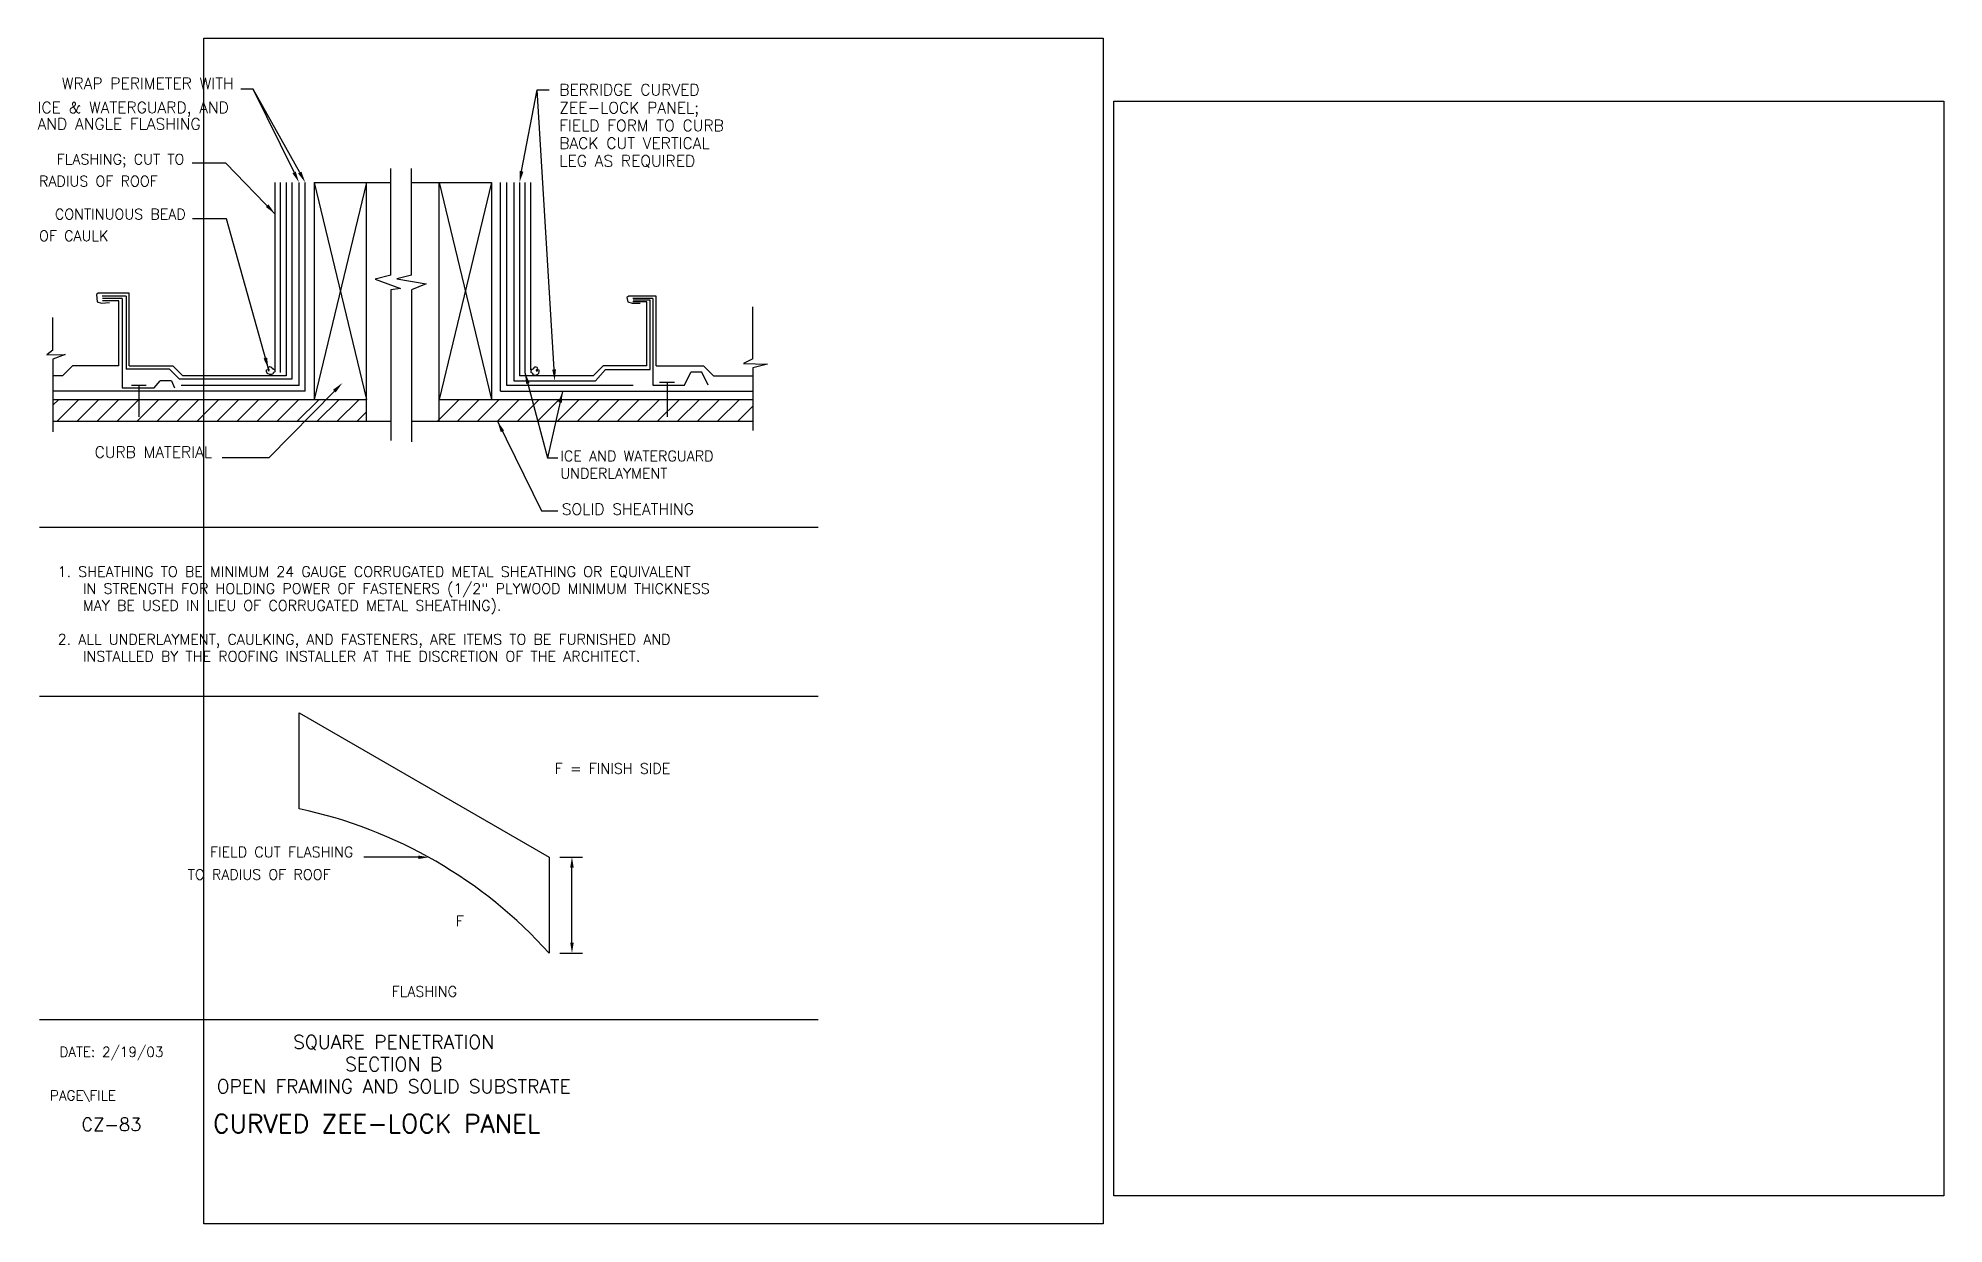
# Model space of a CAD drawing. Extents: x -4.8 to 49.9, y 0 to 34.
import ezdxf
from ezdxf.enums import TextEntityAlignment as Align

# ---------------------------------------------------------------- set-up
doc = ezdxf.new("R2010")
doc.units = 0
doc.header["$LTSCALE"] = 0.2
doc.header["$MEASUREMENT"] = 0
doc.layers.get('0').update_dxf_attribs({"linetype": 'CONTINUOUS'})
for name, color, linetype in [('BORDER', 7, 'CONTINUOUS'), ('CMP-FLSH', 7, 'CONTINUOUS'), ('DIM-TXT', 7, 'CONTINUOUS'), ('STRCTR', 7, 'CONTINUOUS')]:
    doc.layers.add(name, color=color, linetype=linetype)
doc.styles.add('ROMANS', font='romans', dxfattribs={"height": 0.325})
doc.dimstyles.get("Standard").update_dxf_attribs({"dimtxt": 0.18, "dimasz": 0.18, "dimexe": 0.18, "dimexo": 0.0625, "dimgap": 0.09, "dimtad": 0, "dimtih": 1, "dimtoh": 1, "dimdec": 3, "dimzin": 0, "dimtxsty": 'ROMANS', "dimcen": 0.09, "dimazin": 3, "dimtfac": 1, "dimtdec": 3, "dimtofl": 0, "dimtmove": 0, "dimatfit": 3, "dimtolj": 1, "dimtzin": 0})

# ---------------------------------------------------------------- blocks, each defined once
blk = doc.blocks.new('*X3')
at = {"color": 0, "linetype": 'CONTINUOUS'}
for p, q in [((36.971, 26.055), (37.137, 26.221)), ((37.087, 25.596), (37.712, 26.221)), ((37.661, 25.596), (38.286, 26.221)), ((38.236, 25.596), (38.861, 26.221)), ((38.81, 25.596), (39.435, 26.221)), ((39.385, 25.596), (40.01, 26.221)), ((39.959, 25.596), (40.584, 26.221)), ((40.534, 25.596), (41.159, 26.221)), ((41.108, 25.596), (41.733, 26.221)), ((41.683, 25.596), (42.308, 26.221)), ((42.257, 25.596), (42.882, 26.221)), ((42.832, 25.596), (43.457, 26.221)), ((43.406, 25.596), (44.031, 26.221)), ((43.981, 25.596), (44.606, 26.221)), ((44.556, 25.596), (45.181, 26.221)), ((45.13, 25.596), (45.755, 26.221)), ((45.705, 25.596), (45.971, 25.862)), ((48.003, 25.596), (48.628, 26.221)), ((48.577, 25.596), (49.202, 26.221)), ((49.152, 25.596), (49.777, 26.221)), ((49.726, 25.596), (50.351, 26.221)), ((50.301, 25.596), (50.926, 26.221)), ((50.875, 25.596), (51.5, 26.221)), ((51.45, 25.596), (52.075, 26.221)), ((52.024, 25.596), (52.649, 26.221)), ((52.599, 25.596), (53.224, 26.221)), ((53.173, 25.596), (53.798, 26.221)), ((53.748, 25.596), (54.373, 26.221)), ((54.322, 25.596), (54.947, 26.221)), ((54.897, 25.596), (55.522, 26.221)), ((55.471, 25.596), (56.096, 26.221)), ((56.046, 25.596), (56.671, 26.221)), ((56.621, 25.596), (57.053, 26.029))]:
    blk.add_line(p, q, dxfattribs=at)

msp = doc.modelspace()

# ---------------------------------------------------------------- linework, layer by layer
at = {"color": 5, "linetype": 'CONTINUOUS'}
for p, q in [((0, 0), (0, 34.028)), ((0, 34.028), (25.805, 34.028)), ((25.805, 34.028), (25.805, 0)), ((26.114, 0.807), (26.114, 32.217)), ((26.114, 32.217), (49.934, 32.217)), ((49.934, 32.217), (49.934, 0.807)), ((49.934, 0.807), (26.114, 0.807)), ((25.805, 0), (0, 0))]:
    msp.add_line(p, q, dxfattribs=at)
at = {"layer": 'BORDER', "color": 5, "linetype": 'CONTINUOUS'}
for p, q in [((-4.717, 19.991), (17.63, 19.991)), ((-4.717, 15.148), (17.63, 15.148)), ((17.63, 5.854), (-4.718, 5.854))]:
    msp.add_line(p, q, dxfattribs=at)
at = {"layer": 'CMP-FLSH', "color": 1, "linetype": 'CONTINUOUS'}
for p, q in [((2.04, 29.887), (2.04, 24.509)), ((2.361, 29.887), (2.361, 24.337)), ((2.522, 29.887), (2.522, 24.238)), ((8.896, 29.887), (8.896, 24.193)), ((9.057, 29.887), (9.057, 24.337)), ((9.376, 29.887), (9.376, 24.509)), ((-2.148, 26.708), (-3.032, 26.708)), ((-2.935, 26.417), (-2.705, 26.441)), ((-2.234, 26.624), (-2.918, 26.624)), ((-2.345, 26.559), (-2.913, 26.559)), ((-2.445, 26.493), (-2.913, 26.493)), ((-2.445, 24.623), (-2.445, 26.493)), ((-2.345, 26.559), (-2.345, 23.99)), ((-2.234, 26.624), (-2.234, 24.523)), ((-2.148, 24.623), (-2.148, 26.708)), ((12.978, 26.623), (12.193, 26.623)), ((12.29, 26.417), (12.52, 26.425)), ((12.887, 26.559), (12.312, 26.559)), ((12.715, 26.463), (12.312, 26.463)), ((12.805, 26.507), (12.322, 26.507)), ((12.715, 24.623), (12.715, 26.463)), ((12.805, 24.52), (12.805, 26.507)), ((12.887, 26.559), (12.887, 24.065)), ((12.978, 24.623), (12.978, 26.623)), ((-3.77, 24.623), (-4.056, 24.337)), ((-2.445, 24.623), (-3.77, 24.623)), ((-2.148, 24.623), (-0.89, 24.623)), ((-0.89, 24.623), (-0.604, 24.337)), ((11.455, 24.623), (11.169, 24.337)), ((12.715, 24.623), (11.455, 24.623)), ((12.978, 24.623), (14.335, 24.623)), ((14.335, 24.623), (14.621, 24.337)), ((-4.056, 24.337), (-4.332, 24.337)), ((-0.989, 24.523), (-2.234, 24.523)), ((-1.431, 23.99), (-1.254, 24.192)), ((-0.934, 24.192), (-1.254, 24.192)), ((-0.989, 24.523), (-0.703, 24.238)), ((-0.934, 24.192), (-0.84, 23.994)), ((2.522, 24.238), (-0.703, 24.238)), ((2.361, 24.337), (-0.604, 24.337)), ((8.896, 24.193), (11.241, 24.193)), ((11.169, 24.337), (9.057, 24.337)), ((11.241, 24.193), (11.523, 24.52)), ((11.523, 24.52), (12.805, 24.52)), ((12.887, 24.065), (13.794, 24.065)), ((13.794, 24.065), (13.971, 24.437)), ((14.291, 24.437), (13.971, 24.437)), ((14.468, 24.065), (14.291, 24.437)), ((14.621, 24.337), (15.75, 24.337)), ((-2.345, 23.99), (-1.431, 23.99)), ((2.737, 14.666), (9.91, 10.525)), ((2.737, 11.91), (2.737, 14.666)), ((9.91, 10.525), (9.91, 7.769))]:
    msp.add_line(p, q, dxfattribs=at)
at = {"layer": 'CMP-FLSH', "color": 6, "linetype": 'CONTINUOUS'}
for p, q in [((2.186, 29.887), (2.186, 24.432)), ((2.729, 24.062), (2.729, 29.887)), ((2.909, 23.892), (2.909, 29.887)), ((8.509, 23.892), (8.509, 29.887)), ((8.689, 24.062), (8.689, 29.887)), ((9.214, 29.887), (9.214, 24.432)), ((-2.08, 24.073), (-1.655, 24.073)), ((-1.867, 24.073), (-1.867, 23.164)), ((13.078, 24.158), (13.503, 24.158)), ((13.291, 24.158), (13.291, 23.164)), ((2.909, 23.892), (-4.332, 23.892)), ((2.729, 24.062), (-0.653, 24.062)), ((8.509, 23.892), (15.75, 23.892)), ((12.32, 24.062), (8.689, 24.062))]:
    msp.add_line(p, q, dxfattribs=at)
for points in [[(1.989, 24.431), (1.989, 24.405), (1.966, 24.382), (1.936, 24.374), (1.895, 24.371), (1.868, 24.382), (1.838, 24.393), (1.804, 24.431), (1.796, 24.461), (1.8, 24.51), (1.838, 24.522), (1.857, 24.499), (1.864, 24.472), (1.868, 24.518), (1.853, 24.537), (1.838, 24.552), (1.857, 24.589), (1.879, 24.601), (1.917, 24.597), (1.947, 24.578), (1.955, 24.552), (1.993, 24.529), (2.019, 24.533), (2.023, 24.514), (2.031, 24.488), (2.031, 24.469), (2.031, 24.454), (2.023, 24.442), (1.993, 24.435)], [(9.428, 24.417), (9.428, 24.391), (9.451, 24.368), (9.481, 24.361), (9.522, 24.357), (9.549, 24.368), (9.579, 24.38), (9.613, 24.417), (9.621, 24.448), (9.617, 24.497), (9.579, 24.508), (9.56, 24.485), (9.553, 24.459), (9.549, 24.504), (9.564, 24.523), (9.579, 24.538), (9.56, 24.576), (9.538, 24.587), (9.5, 24.583), (9.47, 24.565), (9.462, 24.538), (9.424, 24.515), (9.398, 24.519), (9.394, 24.5), (9.386, 24.474), (9.386, 24.455), (9.386, 24.44), (9.394, 24.429), (9.424, 24.421)]]:
    msp.add_lwpolyline(points, dxfattribs=at)
at = {"layer": 'CMP-FLSH', "color": 1, "linetype": 'CONTINUOUS'}
for points in [[(-3.032, 26.708, 0), (-3.084, 26.666, 0), (-3.062, 26.461, 0), (-2.935, 26.417, 0)], [(12.193, 26.623, 0), (12.141, 26.581, 0), (12.163, 26.461, 0), (12.29, 26.417, 0)]]:
    msp.add_polyline3d(points, dxfattribs=at)
msp.add_arc((-0.061, -1.219), 13.424, 42.0314, 77.9686, dxfattribs=at)
at = {"layer": 'DIM-TXT', "color": 3, "linetype": 'CONTINUOUS'}
for p, q in [((1.415, 32.564), (1.059, 32.564)), ((2.586, 30.178), (1.415, 32.564)), ((2.751, 30.17), (1.415, 32.564)), ((9.118, 30.206), (9.568, 32.547)), ((10.049, 24.518), (9.568, 32.547)), ((9.568, 32.547), (9.906, 32.547)), ((3.744, 23.898), (1.865, 21.986)), ((1.865, 21.986), (0.528, 21.986)), ((9.857, 21.986), (10.16, 21.986)), ((9.686, 20.462), (10.16, 20.462)), ((6.151, 10.52), (4.588, 10.52)), ((10.21, 10.525), (10.862, 10.525)), ((10.562, 8.069), (10.562, 10.225)), ((10.21, 7.769), (10.862, 7.769))]:
    msp.add_line(p, q, dxfattribs=at)
for points in [[(2.634, 30.202), (2.537, 30.154), (2.729, 29.887)], [(2.798, 30.197), (2.703, 30.144), (2.909, 29.887)], [(9.171, 30.196), (9.065, 30.216), (9.057, 29.887)], [(3.705, 23.936), (3.783, 23.86), (3.972, 24.13)], [(10.103, 24.521), (9.995, 24.514), (10.068, 24.193)], [(6.151, 10.57), (6.151, 10.47), (6.451, 10.52)], [(10.512, 10.225), (10.612, 10.225), (10.562, 10.525)], [(10.512, 8.069), (10.612, 8.069), (10.562, 7.769)]]:
    msp.add_solid(points, dxfattribs=at)
at = {"layer": 'STRCTR', "color": 2, "linetype": 'CONTINUOUS'}
for p, q in [((5.363, 27.222), (5.363, 30.286)), ((5.363, 27.222), (5.363, 30.286)), ((5.959, 27.222), (5.959, 30.282)), ((5.363, 27.222), (4.917, 27.111)), ((4.917, 27.111), (5.642, 26.847)), ((5.642, 26.847), (5.363, 26.805)), ((5.363, 26.805), (5.363, 22.481)), ((5.959, 27.222), (5.537, 27.123)), ((5.537, 27.123), (6.38, 26.974)), ((6.38, 26.974), (5.959, 26.805)), ((5.959, 26.805), (5.959, 22.439)), ((15.75, 24.828), (15.75, 26.316)), ((-4.332, 25.072), (-4.332, 26.014)), ((-4.332, 25.072), (-4.509, 24.936)), ((-4.509, 24.936), (-3.981, 24.946)), ((-3.981, 24.946), (-4.332, 24.812)), ((-4.332, 24.812), (-4.332, 22.727)), ((15.75, 24.828), (15.485, 24.693)), ((15.485, 24.693), (16.176, 24.671)), ((16.176, 24.671), (15.75, 24.568)), ((15.75, 24.568), (15.75, 22.77))]:
    msp.add_line(p, q, dxfattribs=at)
at = {"layer": 'STRCTR', "color": 4, "linetype": 'CONTINUOUS'}
for p, q in [((3.168, 29.887), (4.668, 23.659)), ((4.668, 29.887), (3.168, 23.659)), ((3.168, 29.887), (3.168, 23.659)), ((3.168, 29.887), (5.363, 29.887)), ((4.668, 23.659), (4.668, 29.887)), ((5.959, 29.887), (8.25, 29.887)), ((8.25, 29.887), (6.75, 23.659)), ((6.75, 29.887), (8.25, 23.659)), ((6.75, 23.659), (6.75, 29.887)), ((8.25, 29.887), (8.25, 23.659)), ((-4.332, 23.659), (4.668, 23.659)), ((4.668, 23.034), (4.668, 23.659)), ((6.75, 23.659), (15.75, 23.659)), ((6.75, 23.034), (6.75, 23.659)), ((-4.332, 23.034), (5.363, 23.034)), ((5.959, 23.034), (15.75, 23.034))]:
    msp.add_line(p, q, dxfattribs=at)

# ---------------------------------------------------------------- block references
msp.add_blockref('*X3', (-41.303, -2.562), dxfattribs=at)

# ---------------------------------------------------------------- texts
at = {"layer": 'BORDER', "color": 3, "linetype": 'CONTINUOUS', "style": 'ROMANS'}
msp.add_text('DATE: 2/19/03', height=0.2853, dxfattribs=at).set_placement((-2.655, 4.916), align=Align.MIDDLE)
for s, height, p in [('SQUARE PENETRATION', 0.39358, (5.444, 5.023)), ('SECTION B', 0.3936, (5.444, 4.386)), ('OPEN FRAMING AND SOLID SUBSTRATE', 0.39358, (5.444, 3.749))]:
    msp.add_text(s, height=height, dxfattribs=at).set_placement(p, align=Align.CENTER)
msp.add_text('PAGE\\FILE', height=0.2853, dxfattribs=at).set_placement((-4.418, 3.543))
at = {"layer": 'BORDER', "color": 2, "linetype": 'CONTINUOUS', "style": 'ROMANS'}
msp.add_text('CZ-83', height=0.375, dxfattribs=at).set_placement((-2.655, 2.854), align=Align.MIDDLE)
at = {"layer": 'BORDER', "color": 5, "linetype": 'CONTINUOUS', "style": 'ROMANS'}
msp.add_text('CURVED ZEE-LOCK PANEL', height=0.52659, dxfattribs=at).set_placement((4.958, 2.88), align=Align.MIDDLE)
at = {"layer": 'DIM-TXT', "color": 3, "linetype": 'CONTINUOUS', "style": 'ROMANS'}
for s, height, p in [('WRAP PERIMETER WITH', 0.325, (0.853, 32.564)), ('FLASHING; CUT TO', 0.3, (-0.562, 30.402)), ('CONTINUOUS BEAD', 0.3, (-0.522, 28.827)), ('CURB MATERIAL', 0.325, (0.235, 21.986)), ('FIELD CUT FLASHING', 0.3, (4.288, 10.52))]:
    msp.add_text(s, height=height, dxfattribs=at).set_placement(p, align=Align.RIGHT)
for s, height, p in [('BERRIDGE CURVED ', 0.325, (10.199, 32.385)), ('AND ANGLE FLASHING', 0.325, (-4.772, 31.402)), ('ICE & WATERGUARD, AND ', 0.325, (-4.772, 31.875)), ('ZEE-LOCK PANEL;', 0.325, (10.199, 31.868)), ('FIELD FORM TO CURB', 0.325, (10.198, 31.358)), ('BACK CUT VERTICAL', 0.325, (10.198, 30.851)), ('LEG AS REQUIRED', 0.325, (10.198, 30.341)), ('RADIUS OF ROOF', 0.3, (-4.732, 29.771)), ('OF CAULK', 0.3, (-4.732, 28.205)), ('ICE AND WATERGUARD', 0.3, (10.229, 21.887)), ('UNDERLAYMENT', 0.3, (10.229, 21.388)), ('SOLID SHEATHING', 0.325, (10.271, 20.347)), ('1. SHEATHING TO BE MINIMUM 24 GAUGE CORRUGATED METAL SHEATHING OR EQUIVALENT', 0.3, (-4.197, 18.567)), ('IN STRENGTH FOR HOLDING POWER OF FASTENERS (1/2" PLYWOOD MINIMUM THICKNESS', 0.3, (-3.472, 18.081)), ('MAY BE USED IN LIEU OF CORRUGATED METAL SHEATHING).', 0.3, (-3.472, 17.596)), ('2. ALL UNDERLAYMENT, CAULKING, AND FASTENERS, ARE ITEMS TO BE FURNISHED AND', 0.3, (-4.197, 16.624)), ('INSTALLED BY THE ROOFING INSTALLER AT THE DISCRETION OF THE ARCHITECT.', 0.3, (-3.472, 16.138)), ('F = FINISH SIDE', 0.3, (10.067, 12.918)), ('TO RADIUS OF ROOF', 0.3, (-0.465, 9.874)), ('F', 0.3, (7.229, 8.539))]:
    msp.add_text(s, height=height, dxfattribs=at).set_placement(p)
at = {"layer": 'DIM-TXT', "color": 4, "linetype": 'CONTINUOUS', "style": 'ROMANS'}
msp.add_text('FLASHING', height=0.3, dxfattribs=at).set_placement((6.326, 6.517), align=Align.CENTER)

# ---------------------------------------------------------------- leaders
at = {"layer": 'DIM-TXT', "color": 3, "linetype": 'CONTINUOUS'}
for points in [[(2.039, 28.987), (0.633, 30.441), (-0.337, 30.441)], [(1.85, 24.537), (0.646, 28.844), (-0.325, 28.844)], [(9.214, 24.432), (9.857, 21.986)], [(10.291, 23.888), (9.857, 21.986)], [(8.423, 23.034), (9.686, 20.462)]]:
    msp.add_leader(points, dimstyle='STANDARD', override={"dimtxt": 0.325, "dimasz": 0.325, "dimexe": 0.325, "dimexo": 0.325, "dimgap": 0.325, "dimtih": 0, "dimtoh": 0, "dimlfac": -0.0625, "dimcen": 0.325, "dimclrd": 3, "dimclre": 3, "dimclrt": 3, "dimtix": 1}, dxfattribs=at)

doc.saveas('drawing.dxf')
